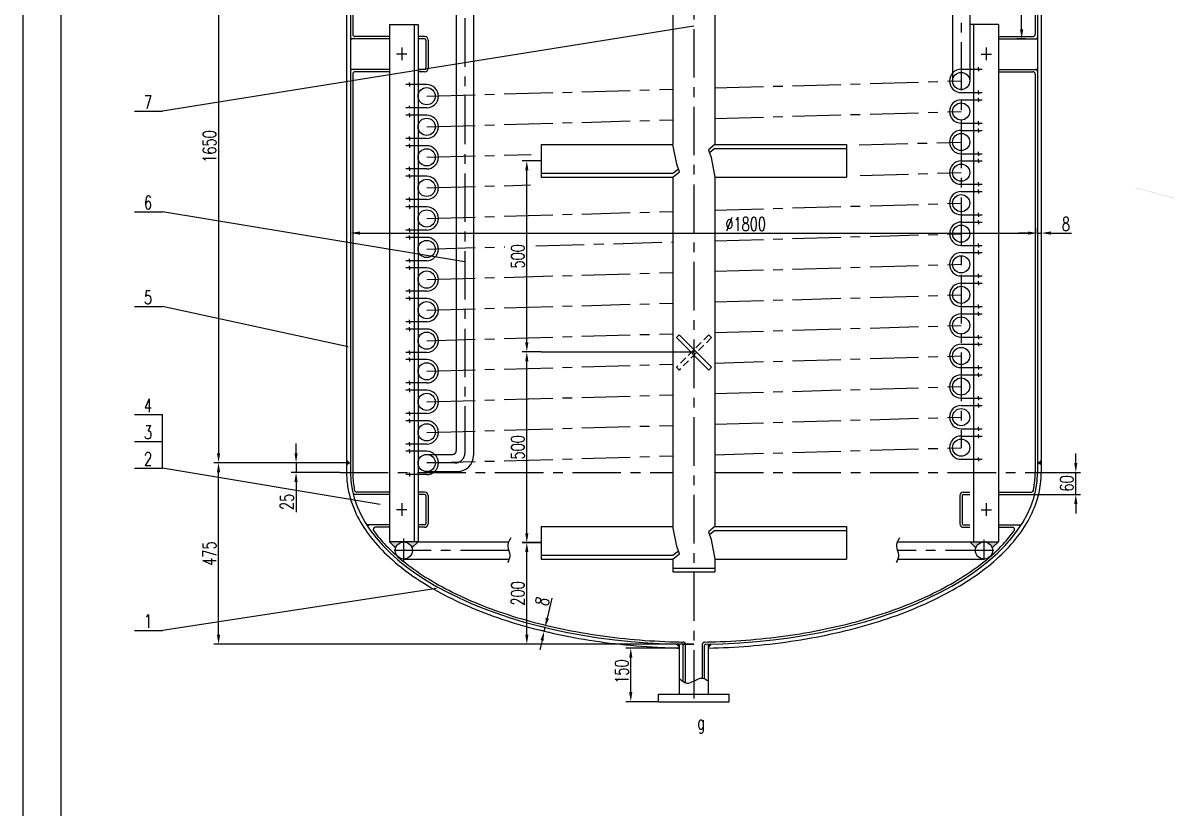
# Model space of a CAD drawing. Header units: millimetres. Extents: x 2887 to 8827, y -1619 to 6791.
# Drawn here: x 2887 to 5882, y 1630 to 3686 of the extents above; entities that cross this region are included whole.
import ezdxf
from ezdxf.enums import TextEntityAlignment as Align

# ---------------------------------------------------------------- set-up
doc = ezdxf.new("R2010")
doc.units = ezdxf.units.MM
for name, pattern in [('CENTER', [50.8, 31.75, -6.35, 6.35, -6.35]), ('DASHED', [19.05, 12.7, -6.35]), ('DIVIDE', [1.25, 0.5, -0.25, 0, -0.25, 0, -0.25])]:
    doc.linetypes.add(name, pattern=pattern)
doc.layers.get('0').update_dxf_attribs({"color": 2})
for name, color, linetype in [('6', 6, 'DIVIDE'), ('7标注层', 3, 'Continuous'), ('K1', 4, 'Continuous'), ('尺寸线', 1, 'Continuous')]:
    doc.layers.add(name, color=color, linetype=linetype)
doc.styles.add('仿宋1', font='txt.shx', dxfattribs={"width": 0.7, "bigfont": 'hzfs.shx'})
doc.styles.add('汉字仿宋', font='txt.shx', dxfattribs={"width": 0.7071, "bigfont": 'hzfs.shx'})
doc.dimstyles.new('绘图', dxfattribs={"dimscale": 10, "dimtxt": 3.5, "dimasz": 2.5, "dimexe": 1.25, "dimexo": 0, "dimtad": 1, "dimdec": 0, "dimdsep": 46, "dimtxsty": '汉字仿宋', "dimcen": 2.5, "dimclrd": 4, "dimclre": 4, "dimclrt": 7, "dimadec": 0, "dimazin": 0, "dimtfac": 1, "dimtdec": 0, "dimtmove": 0, "dimatfit": 0, "dimldrblk": 'NONE', "dimfxl": 1, "dimlwd": 25, "dimlwe": 25, "dimarcsym": 0})

# ---------------------------------------------------------------- blocks, each defined once
blk = doc.blocks.new('*D16')
at = {"layer": 'Defpoints', "color": 0, "linetype": 'Continuous', "lineweight": -3, "transparency": 16777216}
for p in [(3745.3, 3137.1), (5545.3, 3137.1), (5545.3, 3135.8)]:
    blk.add_point(p, dxfattribs=at)
at = {"layer": '尺寸线', "linetype": 'Continuous', "lineweight": 25, "transparency": 16777216}
for p, q in [((3745.3, 3137.1), (3745.3, 3123.3)), ((3770.3, 3135.8), (5520.3, 3135.8)), ((5545.3, 3137.1), (5545.3, 3123.3))]:
    blk.add_line(p, q, dxfattribs=at)
at = {"layer": '尺寸线', "linetype": 'Continuous', "lineweight": -3, "transparency": 16777216}
for points in [[(3770.3, 3139.9), (3770.3, 3131.6), (3745.3, 3135.8)], [(5520.3, 3139.9), (5520.3, 3131.6), (5545.3, 3135.8)]]:
    blk.add_solid(points, dxfattribs=at)
at = {"layer": '尺寸线', "linetype": 'Continuous', "lineweight": -3, "transparency": 16777216, "insert": (4780.8, 3159.5), "char_height": 35, "attachment_point": 5, "style": '汉字仿宋'}
blk.add_mtext('%%c1800', dxfattribs=at)
blk = doc.blocks.new('_None')
blk = doc.blocks.new('*D17')
at = {"layer": 'Defpoints', "color": 0, "linetype": 'Continuous', "lineweight": -3, "transparency": 16777216}
for p in [(5545.3, 3135.8), (5555.3, 3135.8), (5555.3, 3135.8)]:
    blk.add_point(p, dxfattribs=at)
at = {"layer": '尺寸线', "linetype": 'Continuous', "lineweight": 25, "transparency": 16777216}
for p, q in [((5545.3, 3135.8), (5545.3, 3148.3)), ((5520.3, 3135.8), (5495.3, 3135.8)), ((5545.3, 3135.8), (5555.3, 3135.8)), ((5555.3, 3135.8), (5555.3, 3123.3)), ((5580.3, 3135.8), (5634.3, 3135.8))]:
    blk.add_line(p, q, dxfattribs=at)
at = {"layer": '尺寸线', "linetype": 'Continuous', "lineweight": -3, "transparency": 16777216}
for points in [[(5520.3, 3139.9), (5520.3, 3131.6), (5545.3, 3135.8)], [(5580.3, 3139.9), (5580.3, 3131.6), (5555.3, 3135.8)]]:
    blk.add_solid(points, dxfattribs=at)
at = {"layer": '尺寸线', "linetype": 'Continuous', "lineweight": -3, "transparency": 16777216, "insert": (5619.8, 3159.5), "char_height": 35, "attachment_point": 5, "style": '汉字仿宋'}
blk.add_mtext('8', dxfattribs=at)
blk = doc.blocks.new('*D18')
at = {"color": 4, "linetype": 'Continuous', "lineweight": 25, "transparency": 16777216}
for p, q in [((4261.3, 2127.7), (4273.9, 2180.2)), ((4253.1, 2093.7), (4241, 2096.6)), ((4255.5, 2103.4), (4243.3, 2106.3)), ((4253.1, 2093.7), (4255.5, 2103.4)), ((4247.3, 2069.4), (4241.4, 2045.1))]:
    blk.add_line(p, q, dxfattribs=at)
at = {"color": 4, "linetype": 'Continuous', "lineweight": -3, "transparency": 16777216}
for points in [[(4257.2, 2128.7), (4265.4, 2126.7), (4255.5, 2103.4)], [(4243.2, 2070.4), (4251.3, 2068.4), (4253.1, 2093.7)]]:
    blk.add_solid(points, dxfattribs=at)
at = {"layer": 'Defpoints', "color": 0, "linetype": 'Continuous', "lineweight": -3, "transparency": 16777216}
for p in [(4255.5, 2103.4), (4255.5, 2103.4), (4253.1, 2093.7)]:
    blk.add_point(p, dxfattribs=at)
at = {"color": 7, "linetype": 'Continuous', "lineweight": -3, "transparency": 16777216, "insert": (4247.4, 2171.7), "char_height": 35, "attachment_point": 5, "rotation": 76.4881, "style": '汉字仿宋'}
blk.add_mtext('8', dxfattribs=at)
blk = doc.blocks.new('*D19')
at = {"layer": 'Defpoints', "color": 0, "linetype": 'Continuous', "lineweight": -3, "transparency": 16777216}
for p in [(3400, 2534.6), (3735.3, 2534.6), (4645.3, 2059.3)]:
    blk.add_point(p, dxfattribs=at)
at = {"layer": '尺寸线', "linetype": 'Continuous', "lineweight": 25, "transparency": 16777216}
for p, q in [((3735.3, 2534.6), (3387.5, 2534.6)), ((3400, 2084.3), (3400, 2509.6)), ((4645.3, 2059.3), (3387.5, 2059.3))]:
    blk.add_line(p, q, dxfattribs=at)
at = {"layer": '尺寸线', "linetype": 'Continuous', "lineweight": -3, "transparency": 16777216}
for points in [[(3395.8, 2509.6), (3404.1, 2509.6), (3400, 2534.6)], [(3395.8, 2084.3), (3404.1, 2084.3), (3400, 2059.3)]]:
    blk.add_solid(points, dxfattribs=at)
at = {"layer": '尺寸线', "linetype": 'Continuous', "lineweight": -3, "transparency": 16777216, "insert": (3376.2, 2296.9), "char_height": 35, "attachment_point": 5, "rotation": 90, "style": '汉字仿宋'}
blk.add_mtext('475', dxfattribs=at)
blk = doc.blocks.new('*D20')
at = {"layer": 'Defpoints', "color": 0, "linetype": 'Continuous', "lineweight": -3, "transparency": 16777216}
for p in [(3680.3, 4190), (3400, 2534.6), (3724.8, 2534.6)]:
    blk.add_point(p, dxfattribs=at)
at = {"layer": '尺寸线', "linetype": 'Continuous', "lineweight": 25, "transparency": 16777216}
for p, q in [((3680.3, 4190), (3387.5, 4190)), ((3400, 4165), (3400, 2559.6)), ((3724.8, 2534.6), (3387.5, 2534.6))]:
    blk.add_line(p, q, dxfattribs=at)
at = {"layer": '尺寸线', "linetype": 'Continuous', "lineweight": -3, "transparency": 16777216}
for points in [[(3395.8, 4165), (3404.1, 4165), (3400, 4190)], [(3395.8, 2559.6), (3404.1, 2559.6), (3400, 2534.6)]]:
    blk.add_solid(points, dxfattribs=at)
at = {"layer": '尺寸线', "linetype": 'Continuous', "lineweight": -3, "transparency": 16777216, "insert": (3376.2, 3362.3), "char_height": 35, "attachment_point": 5, "rotation": 90, "style": '汉字仿宋'}
blk.add_mtext('1650', dxfattribs=at)
blk = doc.blocks.new('*D21')
at = {"layer": 'Defpoints', "color": 0, "linetype": 'Continuous', "lineweight": -3, "transparency": 16777216}
for p in [(3705, 2534.6), (3603, 2509), (3717.5, 2509)]:
    blk.add_point(p, dxfattribs=at)
at = {"layer": '尺寸线', "linetype": 'Continuous', "lineweight": 25, "transparency": 16777216}
for p, q in [((3603, 2559.6), (3603, 2584.6)), ((3705, 2534.6), (3590.5, 2534.6)), ((3603, 2534.6), (3603, 2509)), ((3717.5, 2509), (3590.5, 2509)), ((3603, 2484), (3603, 2405.3))]:
    blk.add_line(p, q, dxfattribs=at)
at = {"layer": '尺寸线', "linetype": 'Continuous', "lineweight": -3, "transparency": 16777216}
for points in [[(3598.8, 2559.6), (3607.2, 2559.6), (3603, 2534.6)], [(3598.8, 2484), (3607.2, 2484), (3603, 2509)]]:
    blk.add_solid(points, dxfattribs=at)
at = {"layer": '尺寸线', "linetype": 'Continuous', "lineweight": -3, "transparency": 16777216, "insert": (3579.2, 2432.1), "char_height": 35, "attachment_point": 5, "rotation": 90, "style": '汉字仿宋'}
blk.add_mtext('25', dxfattribs=at)
blk = doc.blocks.new('*D34')
at = {"layer": 'Defpoints', "color": 0, "linetype": 'Continuous', "lineweight": -3, "transparency": 16777216}
for p in [(4479.8, 2049.4), (4606.7, 2049.4), (4552.8, 1909)]:
    blk.add_point(p, dxfattribs=at)
at = {"layer": '尺寸线', "linetype": 'Continuous', "lineweight": 25, "transparency": 16777216}
for p, q in [((4606.7, 2049.4), (4467.3, 2049.4)), ((4479.8, 1934), (4479.8, 2024.4)), ((4552.8, 1909), (4467.3, 1909))]:
    blk.add_line(p, q, dxfattribs=at)
at = {"layer": '尺寸线', "linetype": 'Continuous', "lineweight": -3, "transparency": 16777216}
for points in [[(4475.6, 2024.4), (4484, 2024.4), (4479.8, 2049.4)], [(4475.6, 1934), (4484, 1934), (4479.8, 1909)]]:
    blk.add_solid(points, dxfattribs=at)
at = {"layer": '尺寸线', "linetype": 'Continuous', "lineweight": -3, "transparency": 16777216, "insert": (4456, 1987.9), "char_height": 35, "attachment_point": 5, "rotation": 90, "style": '汉字仿宋'}
blk.add_mtext('150', dxfattribs=at)
blk = doc.blocks.new('*D35')
at = {"layer": 'Defpoints', "color": 0, "linetype": 'Continuous', "lineweight": -3, "transparency": 16777216}
for p in [(5571.1, 2509), (5645.6, 2509), (5531.7, 2451.6)]:
    blk.add_point(p, dxfattribs=at)
at = {"layer": '尺寸线', "linetype": 'Continuous', "lineweight": 25, "transparency": 16777216}
for p, q in [((5645.6, 2534), (5645.6, 2559)), ((5571.1, 2509), (5658.1, 2509)), ((5645.6, 2451.6), (5645.6, 2509)), ((5531.7, 2451.6), (5658.1, 2451.6)), ((5645.6, 2426.6), (5645.6, 2401.6))]:
    blk.add_line(p, q, dxfattribs=at)
at = {"layer": '尺寸线', "linetype": 'Continuous', "lineweight": -3, "transparency": 16777216}
for points in [[(5641.5, 2534), (5649.8, 2534), (5645.6, 2509)], [(5641.5, 2426.6), (5649.8, 2426.6), (5645.6, 2451.6)]]:
    blk.add_solid(points, dxfattribs=at)
at = {"layer": '尺寸线', "linetype": 'Continuous', "lineweight": -3, "transparency": 16777216, "insert": (5621.9, 2480.3), "char_height": 35, "attachment_point": 5, "rotation": 90, "style": '汉字仿宋'}
blk.add_mtext('60', dxfattribs=at)
blk = doc.blocks.new('*D36')
at = {"layer": 'Defpoints', "color": 0, "linetype": 'Continuous', "lineweight": -3, "transparency": 16777216}
for p in [(4207.5, 2325.5), (4245.3, 2325.5), (4645.3, 2059.3)]:
    blk.add_point(p, dxfattribs=at)
at = {"layer": '尺寸线', "linetype": 'Continuous', "lineweight": 25, "transparency": 16777216}
for p, q in [((4245.3, 2325.5), (4195, 2325.5)), ((4207.5, 2084.3), (4207.5, 2300.5)), ((4645.3, 2059.3), (4195, 2059.3))]:
    blk.add_line(p, q, dxfattribs=at)
at = {"layer": '尺寸线', "linetype": 'Continuous', "lineweight": -3, "transparency": 16777216}
for points in [[(4203.3, 2300.5), (4211.7, 2300.5), (4207.5, 2325.5)], [(4203.3, 2084.3), (4211.7, 2084.3), (4207.5, 2059.3)]]:
    blk.add_solid(points, dxfattribs=at)
at = {"layer": '尺寸线', "linetype": 'Continuous', "lineweight": -3, "transparency": 16777216, "insert": (4183.8, 2192.4), "char_height": 35, "attachment_point": 5, "rotation": 90, "style": '汉字仿宋'}
blk.add_mtext('200', dxfattribs=at)
blk = doc.blocks.new('*D37')
at = {"layer": 'Defpoints', "color": 0, "linetype": 'Continuous', "lineweight": -3, "transparency": 16777216}
for p in [(4207.5, 2824.9), (4245.3, 2824.9), (4245.3, 2324.9)]:
    blk.add_point(p, dxfattribs=at)
at = {"layer": '尺寸线', "linetype": 'Continuous', "lineweight": 25, "transparency": 16777216}
for p, q in [((4245.3, 2824.9), (4195, 2824.9)), ((4207.5, 2349.9), (4207.5, 2799.9)), ((4245.3, 2324.9), (4195, 2324.9))]:
    blk.add_line(p, q, dxfattribs=at)
at = {"layer": '尺寸线', "linetype": 'Continuous', "lineweight": -3, "transparency": 16777216}
for points in [[(4203.3, 2799.9), (4211.7, 2799.9), (4207.5, 2824.9)], [(4203.3, 2349.9), (4211.7, 2349.9), (4207.5, 2324.9)]]:
    blk.add_solid(points, dxfattribs=at)
at = {"layer": '尺寸线', "linetype": 'Continuous', "lineweight": -3, "transparency": 16777216, "insert": (4183.8, 2574.9), "char_height": 35, "attachment_point": 5, "rotation": 90, "style": '汉字仿宋'}
blk.add_mtext('500', dxfattribs=at)
blk = doc.blocks.new('*D38')
at = {"layer": 'Defpoints', "color": 0, "linetype": 'Continuous', "lineweight": -3, "transparency": 16777216}
for p in [(4207.5, 3324.9), (4245.3, 3324.9), (4245.3, 2824.9)]:
    blk.add_point(p, dxfattribs=at)
at = {"layer": '尺寸线', "linetype": 'Continuous', "lineweight": 25, "transparency": 16777216}
for p, q in [((4245.3, 3324.9), (4195, 3324.9)), ((4207.5, 2849.9), (4207.5, 3299.9)), ((4245.3, 2824.9), (4195, 2824.9))]:
    blk.add_line(p, q, dxfattribs=at)
at = {"layer": '尺寸线', "linetype": 'Continuous', "lineweight": -3, "transparency": 16777216}
for points in [[(4203.3, 3299.9), (4211.7, 3299.9), (4207.5, 3324.9)], [(4203.3, 2849.9), (4211.7, 2849.9), (4207.5, 2824.9)]]:
    blk.add_solid(points, dxfattribs=at)
at = {"layer": '尺寸线', "linetype": 'Continuous', "lineweight": -3, "transparency": 16777216, "insert": (4183.8, 3074.9), "char_height": 35, "attachment_point": 5, "rotation": 90, "style": '汉字仿宋'}
blk.add_mtext('500', dxfattribs=at)
blk = doc.blocks.new('*D40')
at = {"layer": 'Defpoints', "color": 0, "linetype": 'Continuous', "lineweight": -3, "transparency": 16777216}
for p in [(5503.7, 4190), (5513.4, 4190), (5513.4, 3644)]:
    blk.add_point(p, dxfattribs=at)
at = {"layer": '尺寸线', "linetype": 'Continuous', "lineweight": 25, "transparency": 16777216}
for p, q in [((5513.4, 4190), (5491.2, 4190)), ((5503.7, 3669), (5503.7, 4165)), ((5513.4, 3644), (5491.2, 3644))]:
    blk.add_line(p, q, dxfattribs=at)
at = {"layer": '尺寸线', "linetype": 'Continuous', "lineweight": -3, "transparency": 16777216}
for points in [[(5499.6, 4165), (5507.9, 4165), (5503.7, 4190)], [(5499.6, 3669), (5507.9, 3669), (5503.7, 3644)]]:
    blk.add_solid(points, dxfattribs=at)
at = {"layer": '尺寸线', "linetype": 'Continuous', "lineweight": -3, "transparency": 16777216, "insert": (5480, 3917), "char_height": 35, "attachment_point": 5, "rotation": 90, "style": '汉字仿宋'}
blk.add_mtext('545', dxfattribs=at)

msp = doc.modelspace()

# ---------------------------------------------------------------- hatches: boundary and pattern name
at = {"layer": '6'}
for points in [[(3745.3, 3649, 0.414214), (3750.3, 3644), (3745.3, 3644)], [(3745.3, 3649, 0.414214), (3750.3, 3644), (3745.3, 3644)], [(5545.3, 3649, -0.414214), (5540.3, 3644), (5545.3, 3644)], [(3745.3, 3564), (3750.3, 3564, 0.414214), (3745.3, 3559)], [(3745.3, 3564), (3750.3, 3564, 0.414214), (3745.3, 3559)], [(5545.3, 3564), (5540.3, 3564, -0.414214), (5545.3, 3559)]]:
    msp.add_hatch(color=256, dxfattribs=at).paths.add_polyline_path(points)
h = msp.add_hatch(color=256, dxfattribs=at)
edge = h.paths.add_edge_path()
edge.add_line((6449.1, 3115), (6441.2, 3107.6))
edge.add_spline(control_points=[(6441.2, 3107.6), (6443.8, 3106.7), (6446.4, 3105.7), (6449.1, 3104.8)], knot_values=[5.331794, 5.331794, 5.331794, 5.331794, 5.335486, 5.335486, 5.335486, 5.335486], degree=3, periodic=0)
edge.add_line((6449.1, 3104.8), (6449.1, 3115))
edge = h.paths.add_edge_path()
edge.add_spline(control_points=[(6449.1, 3104.8), (6446.4, 3105.7), (6443.8, 3106.7), (6441.2, 3107.6)], knot_values=[5.331794, 5.331794, 5.331794, 5.331794, 5.335486, 5.335486, 5.335486, 5.335486], degree=3, periodic=0)
edge.add_line((6441.2, 3107.6), (6431.1, 3090))
edge.add_ellipse((4925.1, 2030.3), major_axis=(2600, 0), ratio=0.5, start_angle=414.1155, end_angle=414.6025, ccw=False)
edge.add_line((6449.1, 3083.5), (6449.1, 3104.8))
at = {"layer": '6', "linetype": 'Continuous', "lineweight": -3}
h = msp.add_hatch(color=256, dxfattribs=at)
h.paths.add_polyline_path([(3847.8, 2327.4), (3885.3, 2327.4, 0.325409), (3863.9, 2311.8)])
h.paths.add_polyline_path([(3885.3, 2327.4), (3922.8, 2327.4), (3906.7, 2311.8, 0.325409)])
h = msp.add_hatch(color=256, dxfattribs=at)
h.paths.add_polyline_path([(5442.8, 2327.4), (5405.3, 2327.4, -0.325409), (5426.7, 2311.8)])
h.paths.add_polyline_path([(5405.3, 2327.4), (5367.8, 2327.4), (5383.9, 2311.8, -0.325409)])

# ---------------------------------------------------------------- linework, layer by layer
for p, q in [((2887.4, 6791.4), (2887.4, -1618.6)), ((4590.3, 4765.5), (4590.3, 3367.4)), ((4700.3, 4765.5), (4700.3, 3367.4)), ((3751.3, 4184), (3751.3, 3656)), ((3735.3, 4138), (3735.3, 2509)), ((3745.3, 4135), (3745.3, 2509)), ((5539.3, 4135), (5539.3, 3656)), ((5545.3, 4135), (5545.3, 2509)), ((5555.3, 4138), (5555.3, 2509)), ((4022.8, 4072), (4022.8, 2566.5)), ((4067.8, 4072), (4067.8, 2553.5)), ((5322.8, 4072), (5322.8, 3534)), ((5367.8, 4072), (5367.8, 3534)), ((3847.8, 3681.9), (3922.8, 3681.9)), ((3847.8, 3681.9), (3847.8, 2327.4)), ((3847.8, 3681.9), (3922.8, 3681.9)), ((3912.8, 3681.9), (3912.8, 2327.4)), ((3922.8, 3681.9), (3922.8, 2327.4)), ((5442.8, 3681.9), (5367.8, 3681.9)), ((5377.8, 3681.9), (5377.8, 2327.4)), ((5442.8, 3681.9), (5442.8, 2327.4)), ((3847.8, 3644), (3745.3, 3644)), ((3847.8, 3644), (3745.3, 3644)), ((3847.8, 3650), (3757.3, 3650)), ((3939.9, 3650), (3922.8, 3650)), ((3939.9, 3644), (3922.8, 3644)), ((3939.9, 3644), (3922.8, 3644)), ((3942.9, 3641), (3942.9, 3567)), ((3942.9, 3641), (3942.9, 3567)), ((3948.9, 3641), (3948.9, 3567)), ((5442.8, 3650), (5533.3, 3650)), ((5442.8, 3644), (5545.3, 3644)), ((3892.8, 3604), (3866.1, 3604)), ((3892.8, 3604), (3866.1, 3604)), ((3879.9, 3621.2), (3879.9, 3588.1)), ((3879.9, 3621.2), (3879.9, 3588.1)), ((5397.8, 3604), (5424.5, 3604)), ((5410.7, 3621.2), (5410.7, 3588.1)), ((3847.8, 3564), (3745.3, 3564)), ((3847.8, 3564), (3745.3, 3564)), ((3939.9, 3564), (3922.8, 3564)), ((3939.9, 3564), (3922.8, 3564)), ((5345.3, 3564.5), (5400.3, 3564.5)), ((5390.4, 3564.5), (5390.4, 3569.7)), ((5390.4, 3564.5), (5390.4, 3559.3)), ((5442.8, 3564), (5545.3, 3564)), ((3751.3, 3552), (3751.3, 2509)), ((3847.8, 3558), (3757.3, 3558)), ((3939.9, 3558), (3922.8, 3558)), ((5442.8, 3558), (5533.3, 3558)), ((5539.3, 3552), (5539.3, 2509)), ((3945.3, 3524.5), (3890.3, 3524.5)), ((3900.2, 3524.5), (3900.2, 3529.7)), ((3900.2, 3524.5), (3900.2, 3519.3)), ((5390.4, 3503.5), (5390.4, 3508.7)), ((5345.3, 3503.5), (5400.3, 3503.5)), ((5345.3, 3484.5), (5400.3, 3484.5)), ((5390.4, 3503.5), (5390.4, 3498.3)), ((5390.4, 3484.5), (5390.4, 3489.7)), ((5390.4, 3484.5), (5390.4, 3479.3)), ((3179.6, 3454.9), (3253.1, 3454.9)), ((3945.3, 3463.5), (3890.3, 3463.5)), ((3945.3, 3444.5), (3890.3, 3444.5)), ((3900.2, 3463.5), (3900.2, 3468.7)), ((3900.2, 3444.5), (3900.2, 3449.7)), ((3900.2, 3444.5), (3900.2, 3439.3)), ((5345.3, 3423.5), (5400.3, 3423.5)), ((5390.4, 3423.5), (5390.4, 3428.7)), ((5390.4, 3423.5), (5390.4, 3418.3)), ((3900.2, 3383.5), (3900.2, 3388.7)), ((5345.3, 3404.5), (5400.3, 3404.5)), ((5390.4, 3404.5), (5390.4, 3409.7)), ((5390.4, 3404.5), (5390.4, 3399.3)), ((3945.3, 3383.5), (3890.3, 3383.5)), ((3945.3, 3364.5), (3890.3, 3364.5)), ((3900.2, 3383.5), (3900.2, 3378.3)), ((3900.2, 3364.5), (3900.2, 3369.7)), ((3900.2, 3364.5), (3900.2, 3359.3)), ((4245.3, 3367.4), (4590.3, 3367.4)), ((4245.3, 3367.4), (4245.3, 3282.4)), ((4600.3, 3316.2), (4590.3, 3367.4)), ((4700.3, 3367.4), (4683.4, 3353.5)), ((4700.3, 3357.4), (4686.1, 3345.7)), ((4700.3, 3367.4), (5045.3, 3367.4)), ((4700.3, 3357.4), (5045.3, 3357.4)), ((5045.3, 3367.4), (5045.3, 3282.4)), ((4683.4, 3353.5), (4690.3, 3333.5)), ((4690.3, 3333.5), (4700.3, 3282.4)), ((5345.3, 3343.5), (5400.3, 3343.5)), ((5345.3, 3324.5), (5400.3, 3324.5)), ((5390.4, 3343.5), (5390.4, 3348.7)), ((5390.4, 3343.5), (5390.4, 3338.3)), ((5390.4, 3324.5), (5390.4, 3329.7)), ((5390.4, 3324.5), (5390.4, 3319.3)), ((3945.3, 3303.5), (3890.3, 3303.5)), ((3900.2, 3303.5), (3900.2, 3308.7)), ((3900.2, 3303.5), (3900.2, 3298.3)), ((4590.3, 3292.4), (4604.5, 3304.1)), ((4590.3, 3282.4), (4607.2, 3296.3)), ((4607.2, 3296.3), (4600.3, 3316.2)), ((3945.3, 3284.5), (3890.3, 3284.5)), ((3900.2, 3284.5), (3900.2, 3289.7)), ((3900.2, 3284.5), (3900.2, 3279.3)), ((4245.3, 3292.4), (4590.3, 3292.4)), ((4245.3, 3282.4), (4590.3, 3282.4)), ((4590.3, 3282.4), (4590.3, 2367.4)), ((4700.3, 3282.4), (5045.3, 3282.4)), ((4700.3, 3282.4), (4700.3, 2367.4)), ((5390.4, 3263.5), (5390.4, 3268.7)), ((5345.3, 3263.5), (5400.3, 3263.5)), ((5345.3, 3244.5), (5400.3, 3244.5)), ((5390.4, 3263.5), (5390.4, 3258.3)), ((5390.4, 3244.5), (5390.4, 3249.7)), ((5390.4, 3244.5), (5390.4, 3239.3)), ((3945.3, 3223.5), (3890.3, 3223.5)), ((3900.2, 3223.5), (3900.2, 3228.7)), ((3900.2, 3223.5), (3900.2, 3218.3)), ((3900.2, 3204.5), (3900.2, 3209.7)), ((3179.6, 3191.7), (3253.1, 3191.7)), ((3945.3, 3204.5), (3890.3, 3204.5)), ((3900.2, 3204.5), (3900.2, 3199.3)), ((5345.3, 3183.5), (5400.3, 3183.5)), ((5390.4, 3183.5), (5390.4, 3188.7)), ((5390.4, 3183.5), (5390.4, 3178.3)), ((3900.2, 3143.5), (3900.2, 3148.7)), ((5345.3, 3164.5), (5400.3, 3164.5)), ((5390.4, 3164.5), (5390.4, 3169.7)), ((5390.4, 3164.5), (5390.4, 3159.3)), ((3945.3, 3143.5), (3890.3, 3143.5)), ((3945.3, 3124.5), (3890.3, 3124.5)), ((3900.2, 3143.5), (3900.2, 3138.3)), ((3900.2, 3124.5), (3900.2, 3129.7)), ((3900.2, 3124.5), (3900.2, 3119.3)), ((5345.3, 3103.5), (5400.3, 3103.5)), ((5390.4, 3103.5), (5390.4, 3108.7)), ((5390.4, 3103.5), (5390.4, 3098.3)), ((5390.4, 3084.5), (5390.4, 3089.7)), ((3945.3, 3063.5), (3890.3, 3063.5)), ((3900.2, 3063.5), (3900.2, 3068.7)), ((3900.2, 3063.5), (3900.2, 3058.3)), ((5345.3, 3084.5), (5400.3, 3084.5)), ((5390.4, 3084.5), (5390.4, 3079.3)), ((3945.3, 3044.5), (3890.3, 3044.5)), ((3900.2, 3044.5), (3900.2, 3049.7)), ((3900.2, 3044.5), (3900.2, 3039.3)), ((5390.4, 3023.5), (5390.4, 3028.7)), ((5345.3, 3023.5), (5400.3, 3023.5)), ((5345.3, 3004.5), (5400.3, 3004.5)), ((5390.4, 3023.5), (5390.4, 3018.3)), ((5390.4, 3004.5), (5390.4, 3009.7)), ((5390.4, 3004.5), (5390.4, 2999.3)), ((3945.3, 2983.5), (3890.3, 2983.5)), ((3900.2, 2983.5), (3900.2, 2988.7)), ((3900.2, 2983.5), (3900.2, 2978.3)), ((3900.2, 2964.5), (3900.2, 2969.7)), ((3179.6, 2943.3), (3253.1, 2943.3)), ((3945.3, 2964.5), (3890.3, 2964.5)), ((3900.2, 2964.5), (3900.2, 2959.3)), ((5345.3, 2943.5), (5400.3, 2943.5)), ((5390.4, 2943.5), (5390.4, 2948.7)), ((5390.4, 2943.5), (5390.4, 2938.3)), ((3900.2, 2903.5), (3900.2, 2908.7)), ((5345.3, 2924.5), (5400.3, 2924.5)), ((5390.4, 2924.5), (5390.4, 2929.7)), ((5390.4, 2924.5), (5390.4, 2919.3)), ((3945.3, 2903.5), (3890.3, 2903.5)), ((3945.3, 2884.5), (3890.3, 2884.5)), ((3900.2, 2903.5), (3900.2, 2898.3)), ((3900.2, 2884.5), (3900.2, 2889.7)), ((3900.2, 2884.5), (3900.2, 2879.3)), ((4599.3, 2862.3), (4606.3, 2869.4)), ((4599.3, 2862.3), (4684.3, 2777.3)), ((4606.3, 2869.4), (4691.3, 2784.4)), ((5345.3, 2863.5), (5400.3, 2863.5)), ((5390.4, 2863.5), (5390.4, 2868.7)), ((5390.4, 2863.5), (5390.4, 2858.3)), ((5390.4, 2844.5), (5390.4, 2849.7)), ((3945.3, 2823.5), (3890.3, 2823.5)), ((3900.2, 2823.5), (3900.2, 2828.7)), ((3900.2, 2823.5), (3900.2, 2818.3)), ((5345.3, 2844.5), (5400.3, 2844.5)), ((5390.4, 2844.5), (5390.4, 2839.3)), ((3945.3, 2804.5), (3890.3, 2804.5)), ((3900.2, 2804.5), (3900.2, 2809.7)), ((3900.2, 2804.5), (3900.2, 2799.3)), ((5390.4, 2783.5), (5390.4, 2788.7)), ((4684.3, 2777.3), (4691.3, 2784.4)), ((5345.3, 2783.5), (5400.3, 2783.5)), ((5345.3, 2764.5), (5400.3, 2764.5)), ((5390.4, 2783.5), (5390.4, 2778.3)), ((5390.4, 2764.5), (5390.4, 2769.7)), ((5390.4, 2764.5), (5390.4, 2759.3)), ((3945.3, 2743.5), (3890.3, 2743.5)), ((3900.2, 2743.5), (3900.2, 2748.7)), ((3900.2, 2743.5), (3900.2, 2738.3)), ((3900.2, 2724.5), (3900.2, 2729.7)), ((3945.3, 2724.5), (3890.3, 2724.5)), ((3900.2, 2724.5), (3900.2, 2719.3)), ((5345.3, 2703.5), (5400.3, 2703.5)), ((5390.4, 2703.5), (5390.4, 2708.7)), ((5390.4, 2703.5), (5390.4, 2698.3)), ((3900.2, 2663.5), (3900.2, 2668.7)), ((5345.3, 2684.5), (5400.3, 2684.5)), ((5390.4, 2684.5), (5390.4, 2689.7)), ((5390.4, 2684.5), (5390.4, 2679.3)), ((3179.6, 2660.4), (3253.1, 2660.4)), ((3945.3, 2663.5), (3890.3, 2663.5)), ((3945.3, 2644.5), (3890.3, 2644.5)), ((3900.2, 2663.5), (3900.2, 2658.3)), ((3900.2, 2644.5), (3900.2, 2649.7)), ((3900.2, 2644.5), (3900.2, 2639.3)), ((5345.3, 2623.5), (5400.3, 2623.5)), ((5390.4, 2623.5), (5390.4, 2628.7)), ((5390.4, 2623.5), (5390.4, 2618.3)), ((5390.4, 2604.5), (5390.4, 2609.7)), ((3179.6, 2590.5), (3253.1, 2590.5)), ((3945.3, 2583.5), (3890.3, 2583.5)), ((3900.2, 2583.5), (3900.2, 2588.7)), ((3900.2, 2583.5), (3900.2, 2578.3)), ((5345.3, 2604.5), (5400.3, 2604.5)), ((5390.4, 2604.5), (5390.4, 2599.3)), ((3945.3, 2564.5), (3890.3, 2564.5)), ((3900.2, 2564.5), (3900.2, 2569.7)), ((3900.2, 2564.5), (3900.2, 2559.3)), ((3945.3, 2556.5), (4012.8, 2556.5)), ((5390.4, 2543.5), (5390.4, 2548.7)), ((3179.6, 2520.7), (3253.1, 2520.7)), ((3735.3, 2534), (3745.3, 2534)), ((5345.3, 2543.5), (5400.3, 2543.5)), ((5390.4, 2543.5), (5390.4, 2538.3)), ((5545.3, 2534), (5555.3, 2534)), ((3945.3, 2503.5), (3890.3, 2503.5)), ((3900.2, 2503.5), (3900.2, 2508.7)), ((3900.2, 2503.5), (3900.2, 2498.3)), ((3945.3, 2511.5), (4025.8, 2511.5)), ((3847.8, 2457.6), (3762.2, 2457.6)), ((3939.9, 2457.6), (3922.8, 2457.6)), ((5350.7, 2457.6), (5367.8, 2457.6)), ((5442.8, 2457.6), (5528.5, 2457.6)), ((3847.8, 2451.6), (3752.7, 2451.6)), ((3879.9, 2428.7), (3879.9, 2395.7)), ((3939.9, 2451.6), (3922.8, 2451.6)), ((3942.9, 2448.6), (3942.9, 2374.6)), ((3948.9, 2448.6), (3948.9, 2374.6)), ((5341.7, 2448.6), (5341.7, 2374.6)), ((5347.7, 2448.6), (5347.7, 2374.6)), ((5350.7, 2451.6), (5367.8, 2451.6)), ((5410.7, 2428.7), (5410.7, 2395.7)), ((5442.8, 2451.6), (5538, 2451.6)), ((3892.8, 2411.6), (3866.1, 2411.6)), ((5397.8, 2411.6), (5424.5, 2411.6)), ((3847.8, 2371.6), (3788.3, 2371.6)), ((3939.9, 2371.6), (3922.8, 2371.6)), ((4245.3, 2367.4), (4590.3, 2367.4)), ((4245.3, 2367.4), (4245.3, 2282.4)), ((4600.3, 2316.2), (4590.3, 2367.4)), ((4700.3, 2367.4), (4683.4, 2353.5)), ((4700.3, 2367.4), (5045.3, 2367.4)), ((5045.3, 2367.4), (5045.3, 2282.4)), ((5350.7, 2371.6), (5367.8, 2371.6)), ((5442.8, 2371.6), (5502.3, 2371.6)), ((3847.8, 2365.6), (3811.2, 2365.6)), ((3939.9, 2365.6), (3922.8, 2365.6)), ((4683.4, 2353.5), (4690.3, 2333.5)), ((4700.3, 2357.4), (4686.1, 2345.7)), ((4700.3, 2357.4), (5045.3, 2357.4)), ((5350.7, 2365.6), (5367.8, 2365.6)), ((5442.8, 2365.6), (5479.4, 2365.6)), ((3922.8, 2327.4), (3847.8, 2327.4)), ((3922.8, 2327.4), (4160.2, 2327.4)), ((4607.2, 2296.3), (4600.3, 2316.2)), ((4690.3, 2333.5), (4700.3, 2282.4)), ((5178.3, 2327.4), (5367.8, 2327.4)), ((5367.8, 2327.4), (5442.8, 2327.4)), ((3885.3, 2282.4), (4161.2, 2282.4)), ((4245.3, 2292.4), (4590.3, 2292.4)), ((4245.3, 2282.4), (4590.3, 2282.4)), ((4590.3, 2292.4), (4604.5, 2304.1)), ((4590.3, 2282.4), (4607.2, 2296.3)), ((4590.3, 2282.4), (4590.3, 2249)), ((4700.3, 2282.4), (5045.3, 2282.4)), ((4700.3, 2282.4), (4700.3, 2249)), ((5179.4, 2282.4), (5405.3, 2282.4)), ((4590.3, 2259), (4700.3, 2259)), ((4590.3, 2249), (4700.3, 2249)), ((3179.6, 2095.8), (3253.1, 2095.8)), ((4607.3, 1929), (4607.3, 2059.4)), ((4617.3, 1961.5), (4617.3, 2056.3)), ((4623.3, 1958.5), (4623.3, 2059.2)), ((4667.3, 1970.5), (4667.3, 2059.2)), ((4673.3, 1968.9), (4673.3, 2056.3)), ((4683.3, 1929), (4683.3, 2059.4)), ((4552.8, 1929), (4737.8, 1929)), ((4552.8, 1909), (4552.8, 1929)), ((4737.8, 1909), (4737.8, 1929)), ((4552.8, 1909), (4737.8, 1909))]:
    msp.add_line(p, q)
at = {"linetype": 'Continuous', "lineweight": -3}
for p, q in [((4645.3, 3677), (3253.1, 3454.9)), ((4045.3, 3060.5), (3253.1, 3191.7)), ((3739.6, 2837.6), (3253.1, 2943.3)), ((4245.3, 2824.9), (4645.3, 2824.9)), ((3253.1, 2520.7), (3253.1, 2660.4)), ((3823.5, 2425), (3253.1, 2520.7)), ((3885.3, 2278.7), (3885.3, 2336.5)), ((3847.8, 2327.4), (3863.9, 2311.8)), ((3922.8, 2327.4), (3906.7, 2311.8)), ((5367.8, 2327.4), (5383.9, 2311.8)), ((5405.3, 2280.2), (5405.3, 2332.7)), ((5442.8, 2327.4), (5426.7, 2311.8)), ((3970.7, 2205.3), (3253.1, 2095.8)), ((4614.4, 2059.3), (4645.3, 2059.3))]:
    msp.add_line(p, q, dxfattribs=at)
at = {"linetype": 'DASHED', "ltscale": 1.5}
for p, q in [((4684.3, 2869.4), (4599.3, 2784.4)), ((4691.3, 2862.3), (4606.3, 2777.3)), ((4691.3, 2862.3), (4684.3, 2869.4)), ((4606.3, 2777.3), (4599.3, 2784.4))]:
    msp.add_line(p, q, dxfattribs=at)
at = {"linetype": 'CENTER', "lineweight": -3, "ltscale": 4}
msp.add_line((4019.3, 2534), (3945.3, 2534), dxfattribs=at)
for centre in [(5345.3, 3534), (3945.3, 3494), (5345.3, 3454), (3945.3, 3414), (5345.3, 3374), (3945.3, 3334), (5345.3, 3294), (3945.3, 3254), (5345.3, 3214), (3945.3, 3174), (5345.3, 3134), (3945.3, 3094), (5345.3, 3054), (3945.3, 3014), (5345.3, 2974), (3945.3, 2934), (5345.3, 2894), (3945.3, 2854), (5345.3, 2814), (3945.3, 2774), (5345.3, 2734), (3945.3, 2694), (5345.3, 2654), (3945.3, 2614), (5345.3, 2574), (3945.3, 2534), (3885.3, 2304.9), (5405.3, 2304.9)]:
    msp.add_circle(centre, 22.5)
for centre, radius, start, end in [((3757.3, 3656), 6, 180, 270), ((5533.3, 3656), 6, 270, 0), ((3750.3, 3649), 5, 180, 270), ((3750.3, 3649), 5, 180, 270), ((3939.9, 3641), 9, 0, 90), ((3939.9, 3641), 3, 0, 90), ((5540.3, 3649), 5, 270, 0), ((3750.3, 3559), 5, 90, 180), ((3750.3, 3559), 5, 90, 180), ((3939.9, 3567), 3, 270, 0), ((3939.9, 3567), 9, 270, 0), ((5345.3, 3534), 30.5, 90, 270), ((5540.3, 3559), 5, 0, 90), ((3757.3, 3552), 6, 90, 180), ((5533.3, 3552), 6, 0, 90), ((3945.3, 3494), 30.5, 270, 90), ((5345.3, 3454), 30.5, 90, 270), ((3945.3, 3414), 30.5, 270, 90), ((5345.3, 3374), 30.5, 90, 270), ((3945.3, 3334), 30.5, 270, 90), ((5345.3, 3294), 30.5, 90, 270), ((3945.3, 3254), 30.5, 270, 90), ((5345.3, 3214), 30.5, 90, 270), ((3945.3, 3174), 30.5, 270, 90), ((5345.3, 3134), 30.5, 90, 270), ((3945.3, 3094), 30.5, 270, 90), ((5345.3, 3054), 30.5, 90, 270), ((3945.3, 3014), 30.5, 270, 90), ((5345.3, 2974), 30.5, 90, 270), ((3945.3, 2934), 30.5, 270, 90), ((5345.3, 2894), 30.5, 90, 270), ((3945.3, 2854), 30.5, 270, 90), ((5345.3, 2814), 30.5, 90, 270), ((3945.3, 2774), 30.5, 270, 90), ((5345.3, 2734), 30.5, 90, 270), ((3945.3, 2694), 30.5, 270, 90), ((5345.3, 2654), 30.5, 90, 270), ((3945.3, 2614), 30.5, 270, 90), ((5345.3, 2574), 30.5, 90, 270), ((3945.3, 2534), 30.5, 270, 90), ((4012.8, 2566.5), 10, 270, 0), ((4025.8, 2553.5), 42, 270, 0), ((3939.9, 2448.6), 9, 0, 90), ((5350.7, 2448.6), 9, 90, 180), ((3939.9, 2448.6), 3, 0, 90), ((5350.7, 2448.6), 3, 90, 180), ((3939.9, 2374.6), 3, 270, 0), ((3939.9, 2374.6), 9, 270, 0), ((5350.7, 2374.6), 9, 180, 270), ((5350.7, 2374.6), 3, 180, 270)]:
    msp.add_arc(centre, radius, start, end)
msp.add_arc((4019.3, 2560), 26, 270, 0, dxfattribs=at)
at = {"lineweight": -3}
for centre, radius, start, end in [((3762.2, 2463.6), 6, 192.0959, 270), ((5528.5, 2463.6), 6, 270, 347.9041), ((3811.2, 2359.6), 6, 90, 216.5874), ((5479.4, 2359.6), 6, 323.4126, 90), ((4614.3, 2056.3), 3, 0, 89.0144), ((4617.3, 2059.2), 6, 360, 89.1088), ((4673.3, 2059.2), 6, 90.8913, 180), ((4676.3, 2056.3), 3, 90.9856, 180)]:
    msp.add_arc(centre, radius, start, end, dxfattribs=at)
for start_param, end_param in [(3.141593, 4.677995), (4.746783, 6.283185)]:
    msp.add_ellipse((4645.3, 2509), major_axis=(900, 0), ratio=0.5, start_param=start_param, end_param=end_param)
for points, knots in [([(3735.3, 2509), (3735.3, 2496.8), (3736.3, 2484.6), (3740.1, 2460.2), (3742.9, 2448.1), (3750.5, 2424), (3755.2, 2412.1), (3769.8, 2381.5), (3781.1, 2363), (3808.1, 2327), (3823.8, 2309.5), (3859.3, 2275.7), (3879.1, 2259.4), (3922.5, 2228.2), (3946.1, 2213.3), (3996.7, 2185.2), (4023.8, 2171.9), (4080.9, 2147.2), (4111, 2135.8), (4173.7, 2114.8), (4206.3, 2105.3), (4273.7, 2088.5), (4308.4, 2081.1), (4379.3, 2068.6), (4415.6, 2063.4), (4489.1, 2055.4), (4526.3, 2052.5), (4578.3, 2050.2), (4592.8, 2049.7), (4607.3, 2049.4)], [0, 0, 0, 0, 0.078036, 0.078036, 0.156073, 0.156073, 0.234109, 0.234109, 0.358758, 0.358758, 0.483407, 0.483407, 0.608056, 0.608056, 0.732704, 0.732704, 0.857353, 0.857353, 0.982002, 0.982002, 1.106651, 1.106651, 1.2313, 1.2313, 1.355948, 1.355948, 1.480597, 1.480597, 1.528795, 1.528795, 1.528795, 1.528795]), ([(3751.3, 2509), (3751.3, 2495.6), (3752.5, 2482.1), (3755.4, 2466.6), (3755.8, 2464.4), (3756.3, 2462.3)], [3.1415927, 3.1415927, 3.1415927, 3.1415927, 3.2337177, 3.2337177, 3.2483313, 3.2483313, 3.2483313, 3.2483313]), ([(4683.3, 2049.4), (4718.6, 2050.1), (4753.8, 2051.9), (4825.8, 2057.7), (4862.6, 2061.8), (4934.8, 2072.4), (4970.3, 2078.8), (5039.4, 2093.7), (5073, 2102.3), (5137.9, 2121.4), (5169.2, 2132), (5228.9, 2155.1), (5257.4, 2167.6), (5311, 2194.2), (5336.2, 2208.4), (5382.9, 2238.3), (5404.5, 2254), (5443.6, 2286.6), (5461.2, 2303.6), (5492, 2338.7), (5505.3, 2356.8), (5527.4, 2393.8), (5536.1, 2412.7), (5547.8, 2447.5), (5551.4, 2463.3), (5554.7, 2489.1), (5555.3, 2499), (5555.3, 2509)], [1.612797, 1.612797, 1.612797, 1.612797, 1.729895, 1.729895, 1.854543, 1.854543, 1.979192, 1.979192, 2.103841, 2.103841, 2.22849, 2.22849, 2.353139, 2.353139, 2.477787, 2.477787, 2.602436, 2.602436, 2.727085, 2.727085, 2.851734, 2.851734, 2.976382, 2.976382, 3.077979, 3.077979, 3.141593, 3.141593, 3.141593, 3.141593]), ([(5534.3, 2462.3), (5535, 2465.6), (5535.6, 2468.8), (5538.3, 2484.4), (5539.3, 2496.7), (5539.3, 2509)], [6.1764468, 6.1764468, 6.1764468, 6.1764468, 6.1988866, 6.1988866, 6.2831853, 6.2831853, 6.2831853, 6.2831853]), ([(3806.4, 2356), (3815.9, 2343.2), (3826.6, 2330.6), (3853.6, 2302.4), (3870.7, 2287), (3908.5, 2257.3), (3929.2, 2243), (3973.9, 2215.7), (3997.9, 2202.7), (4048.8, 2178.2), (4075.7, 2166.6), (4132.1, 2145.3), (4161.6, 2135.4), (4222.7, 2117.5), (4254.4, 2109.5), (4319.3, 2095.3), (4352.7, 2089.2), (4420.5, 2079), (4455.1, 2074.8), (4524.9, 2068.7), (4560.2, 2066.7), (4602.9, 2065.5), (4610.1, 2065.3), (4617.4, 2065.2)], [3.49698, 3.49698, 3.49698, 3.49698, 3.589538, 3.589538, 3.708145, 3.708145, 3.826751, 3.826751, 3.945358, 3.945358, 4.063965, 4.063965, 4.182572, 4.182572, 4.301178, 4.301178, 4.419785, 4.419785, 4.538392, 4.538392, 4.656999, 4.656999, 4.681273, 4.681273, 4.681273, 4.681273]), ([(4673.2, 2065.2), (4682.8, 2065.4), (4692.4, 2065.6), (4737.4, 2067), (4772.6, 2069.2), (4842.4, 2075.6), (4876.9, 2079.8), (4944.6, 2090.3), (4977.8, 2096.6), (5042.6, 2111), (5074.1, 2119.2), (5134.9, 2137.3), (5164.3, 2147.3), (5220.3, 2168.9), (5247.1, 2180.5), (5297.6, 2205.2), (5321.3, 2218.3), (5365.6, 2245.8), (5386, 2260.2), (5423.4, 2290.1), (5440.2, 2305.5), (5465.9, 2332.7), (5475.6, 2344.3), (5484.3, 2356)], [4.743505, 4.743505, 4.743505, 4.743505, 4.775605, 4.775605, 4.894212, 4.894212, 5.012819, 5.012819, 5.131426, 5.131426, 5.250033, 5.250033, 5.368639, 5.368639, 5.487246, 5.487246, 5.605853, 5.605853, 5.72446, 5.72446, 5.843066, 5.843066, 5.927798, 5.927798, 5.927798, 5.927798])]:
    msp.add_open_spline(points, degree=3, knots=knots)
at = {"linetype": 'Continuous', "lineweight": -3}
for points in [[(4165.5, 2337.9), (4157.7, 2315.1), (4163.3, 2293.6), (4156.9, 2273)], [(5183.6, 2337.9), (5175.9, 2315.1), (5181.4, 2293.6), (5175, 2273)]]:
    msp.add_spline(points, degree=3, dxfattribs=at)
msp.add_spline([(4607.3, 1969.5), (4626.9, 1957.7), (4667, 1970.5), (4683.3, 1963.3)], degree=3)
for points in [[(3745.3, 2534), (3735.3, 2542.7), (3735.3, 2527.1)], [(5545.3, 2534), (5555.3, 2542.7), (5555.3, 2527.1)], [(3758.9, 2451.6), (3752.7, 2451.6), (3751.5, 2456.5)], [(5531.7, 2451.6), (5538, 2451.6), (5539.2, 2456.5)], [(3788.3, 2371.6), (3795.5, 2371.6), (3791.9, 2366.1)], [(5502.3, 2371.6), (5495.2, 2371.6), (5498.7, 2366.1)], [(4606.7, 2049.4), (4607.3, 2059.4), (4598, 2059.6)], [(4683.9, 2049.4), (4683.3, 2059.4), (4692.6, 2059.6)]]:
    msp.add_solid(points, dxfattribs=at)
at = {"layer": 'K1', "linetype": 'CENTER', "lineweight": -3, "ltscale": 4}
for p, q in [((4645.3, 6311.3), (4645.3, 1897)), ((4045.3, 4917.5), (4045.3, 2560)), ((5345.3, 4854.8), (5345.3, 2574)), ((4700.3, 3515.6), (5345.3, 3534)), ((3945.3, 3494), (4590.3, 3512.4)), ((4700.3, 3435.6), (5345.3, 3454)), ((3945.3, 3414), (4590.3, 3432.4)), ((5078.4, 3366.4), (5345.3, 3374)), ((3945.3, 3334), (4218.5, 3341.8)), ((5080.3, 3286.4), (5345.3, 3294)), ((3945.3, 3254), (4217, 3261.8)), ((4700.3, 3195.6), (5345.3, 3214)), ((3945.3, 3174), (4590.3, 3192.4)), ((4700.3, 3115.6), (5345.3, 3134)), ((3945.3, 3094), (4150, 3099.9)), ((4231.1, 3102.2), (4590.3, 3112.4)), ((3945.3, 3014), (4590.3, 3032.4)), ((4700.3, 3035.6), (5345.3, 3054)), ((4700.3, 2955.6), (5345.3, 2974)), ((3945.3, 2934), (4590.3, 2952.4)), ((4700.3, 2875.6), (5345.3, 2894)), ((3945.3, 2854), (4590.3, 2872.4)), ((3945.3, 2774), (4590.3, 2792.4)), ((4700.3, 2795.6), (5345.3, 2814)), ((4700.3, 2715.6), (5345.3, 2734)), ((3945.3, 2694), (4590.3, 2712.4)), ((4700.3, 2635.6), (5345.3, 2654)), ((3945.3, 2614), (4590.3, 2632.4)), ((3945.3, 2534), (4590.3, 2552.4)), ((4700.3, 2555.6), (5345.3, 2574)), ((3717.5, 2509), (4590.3, 2509)), ((4700.3, 2509), (5571.1, 2509)), ((4160.4, 2304.9), (3859.9, 2304.9)), ((5430.9, 2304.9), (5178.5, 2304.9))]:
    msp.add_line(p, q, dxfattribs=at)
at = {"layer": 'K1', "const_width": 4}
msp.add_lwpolyline([(2987.4, -1518.6), (2987.4, 6541.4), (8727.4, 6541.4), (8727.4, -1518.6)], close=True, dxfattribs=at)

# ---------------------------------------------------------------- texts
at = {"linetype": 'Continuous', "lineweight": -3, "style": '汉字仿宋', "width": 0.7071}
msp.add_text('g', height=35, dxfattribs=at).set_placement((4663.8, 1826.9), align=Align.BOTTOM_CENTER)
at = {"layer": '7标注层', "style": '仿宋1', "width": 0.7}
for s, p in [('7', (3215.2, 3461.1)), ('6', (3215.2, 3197.9)), ('5', (3215.2, 2949.5)), ('4', (3215.2, 2666.6)), ('3', (3215.2, 2596.7)), ('2', (3215.2, 2526.9)), ('1', (3215.2, 2102))]:
    msp.add_text(s, height=35, dxfattribs=at).set_placement(p, align=Align.CENTER)

# ---------------------------------------------------------------- dimensions: what is measured, and where the dimension line sits
at = {"linetype": 'Continuous', "lineweight": -3}
dim = msp.add_aligned_dim(p1=(4253.1, 2093.7), p2=(4255.5, 2103.4), distance=0, text='8', dimstyle='绘图', dxfattribs=at)
dim.commit()
dim.dimension.update_dxf_attribs({"geometry": '*D18', "text_midpoint": (4247.4, 2171.7)})
at = {"layer": '尺寸线', "linetype": 'Continuous', "lineweight": -3}
for base, p1, p2, text, picture, middle in [((3400, 2534.6), (3680.3, 4190), (3724.8, 2534.6), '1650', '*D20', (3376.2, 3362.3)), ((5503.7, 4190), (5513.4, 3644), (5513.4, 4190), '545', '*D40', (5480, 3917)), ((3603, 2509), (3705, 2534.6), (3717.5, 2509), '25', '*D21', (3579.2, 2432.1)), ((3400, 2534.6), (4645.3, 2059.3), (3735.3, 2534.6), '475', '*D19', (3376.2, 2296.9)), ((4207.5, 2325.5), (4645.3, 2059.3), (4245.3, 2325.5), '200', '*D36', (4183.8, 2192.4))]:
    dim = msp.add_linear_dim(base=base, p1=p1, p2=p2, angle=90, text=text, dimstyle='绘图', override={"dimclrd": 256, "dimclre": 256, "dimclrt": 256}, dxfattribs=at)
    dim.commit()
    dim.dimension.update_dxf_attribs({"geometry": picture, "text_midpoint": middle})
for base, p1, p2, picture, middle in [((4207.5, 3324.9), (4245.3, 2824.9), (4245.3, 3324.9), '*D38', (4183.8, 3074.9)), ((4207.5, 2824.9), (4245.3, 2324.9), (4245.3, 2824.9), '*D37', (4183.8, 2574.9))]:
    dim = msp.add_linear_dim(base=base, p1=p1, p2=p2, angle=90, dimstyle='绘图', override={"dimclrd": 256, "dimclre": 256, "dimclrt": 256}, dxfattribs=at)
    dim.commit()
    dim.dimension.update_dxf_attribs({"geometry": picture, "text_midpoint": middle})
dim = msp.add_linear_dim(base=(5545.3, 3135.8), p1=(3745.3, 3137.1), p2=(5545.3, 3137.1), text='%%c1800', dimstyle='绘图', override={"dimclrd": 256, "dimclre": 256, "dimclrt": 256}, dxfattribs=at)
dim.commit()
dim.dimension.update_dxf_attribs({"geometry": '*D16', "text_midpoint": (4780.8, 3135.8), "dimtype": 160})
dim = msp.add_linear_dim(base=(5555.3, 3135.8), p1=(5545.3, 3135.8), p2=(5555.3, 3135.8), text='8', dimstyle='绘图', override={"dimclrd": 256, "dimclre": 256, "dimclrt": 256}, dxfattribs=at)
dim.commit()
dim.dimension.update_dxf_attribs({"geometry": '*D17', "text_midpoint": (5619.8, 3159.5)})
for base, p1, p2, text, picture, middle in [((5645.6, 2509), (5531.7, 2451.6), (5571.1, 2509), '60', '*D35', (5645.6, 2480.3)), ((4479.8, 2049.4), (4552.8, 1909), (4606.7, 2049.4), '150', '*D34', (4479.8, 1987.9))]:
    dim = msp.add_linear_dim(base=base, p1=p1, p2=p2, angle=90, text=text, dimstyle='绘图', override={"dimclrd": 256, "dimclre": 256, "dimclrt": 256}, dxfattribs=at)
    dim.commit()
    dim.dimension.update_dxf_attribs({"geometry": picture, "text_midpoint": middle, "dimtype": 160})

doc.saveas('drawing.dxf')
